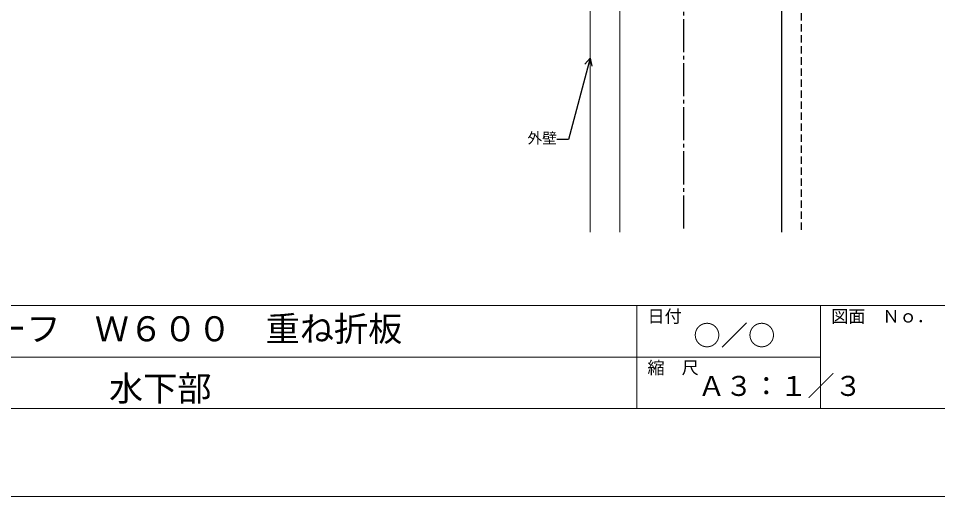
# Model space of a CAD drawing. Units: millimetres, scale not verified. Extents: x -1262 to 1258, y -891 to 1034.
# Drawn here: x -3 to 747, y -891 to -500 of the extents above; entities that cross this region are included whole.
import ezdxf
from ezdxf.enums import TextEntityAlignment as Align

# ---------------------------------------------------------------- set-up
doc = ezdxf.new("R2010")
doc.units = ezdxf.units.MM
doc.header["$LTSCALE"] = 3
doc.linetypes.add('CHAIN2', pattern=[12, 9, -1, 1, -1])
doc.linetypes.add('DASHED2', pattern=[3, 2, -1])
for name, color, linetype, lineweight in [('0-0_補助1', 4, 'Continuous', 5), ('0-6_名称1', 5, 'Continuous', 25), ('0-8_通り芯1', 5, 'CHAIN2', 25), ('4-3_H鋼2', 12, 'Continuous', 25), ('4-B_外壁（別途1）', 2, 'Continuous', 18), ('5-B_枠2', 4, 'Continuous', 5)]:
    doc.layers.add(name, color=color, linetype=linetype, lineweight=lineweight)
doc.styles.add('Arial', font='')
doc.styles.add('ＭＳ ゴシック', font='')
doc.styles.get('Arial').set_extended_font_data('Arial')
doc.styles.get('ＭＳ ゴシック').set_extended_font_data('MS Gothic')

msp = doc.modelspace()

# ---------------------------------------------------------------- linework, layer by layer
at = {"layer": '0-0_補助1'}
for p, q in [((-1194.647, -735), (1191.647, -735)), ((501.647, -735), (501.647, -819)), ((651.647, -735), (651.647, -819)), ((-320.3, -777), (651.647, -777)), ((1191.647, -819), (-1194.647, -819)), ((-1194.647, -819), (1191.647, -819))]:
    msp.add_line(p, q, dxfattribs=at)
at = {"layer": '0-6_名称1'}
for q in [(459.066, -537.938), (464.862, -539.491)]:
    msp.add_line((463.517, -532.919), q, dxfattribs=at)
msp.add_lwpolyline([(463.517, -532.919), (445.741, -599.259), (436.327, -599.259)], dxfattribs=at)
at = {"layer": '0-8_通り芯1'}
msp.add_line((539.817, 759), (539.817, -675), dxfattribs=at)
at = {"layer": '4-3_H鋼2'}
msp.add_line((619.817, 52.742), (619.817, -675), dxfattribs=at)
at = {"layer": '4-3_H鋼2', "linetype": 'DASHED2'}
msp.add_line((635.817, 52.742), (635.817, -675), dxfattribs=at)
at = {"layer": '4-B_外壁（別途1）'}
for p, q in [((463.517, -11), (463.517, -675)), ((487.817, -11), (487.817, -675))]:
    msp.add_line(p, q, dxfattribs=at)
at = {"layer": '5-B_枠2'}
msp.add_lwpolyline([(-1261.5, 891), (1258.5, 891), (1258.5, -891), (-1261.5, -891)], close=True, dxfattribs=at)

# ---------------------------------------------------------------- texts
at = {"layer": '0-0_補助1', "style": 'Arial'}
for s, height, p in [('Ｎルーフ\u3000Ｗ６００\u3000重ね折板', 20.45, (-80.326, -770.295)), ('日付', 10.23, (510.321, -751.913)), ('図面\u3000Ｎｏ．', 10.23, (660.321, -751.913)), ('○／○', 16.36, (547.769, -772.439)), ('縮\u3000尺', 10.23, (510.321, -793.913)), ('水下部', 20.45, (70.783, -819)), ('Ａ３：１／３', 16.36, (551.481, -813.7))]:
    msp.add_text(s, height=height, dxfattribs=at).set_placement(p, align=Align.BOTTOM_LEFT)
at = {"layer": '0-6_名称1', "style": 'ＭＳ ゴシック'}
msp.add_text('外壁', height=8.798, dxfattribs=at).set_placement((412.327, -605.259), align=Align.BOTTOM_LEFT)

doc.saveas('drawing.dxf')
